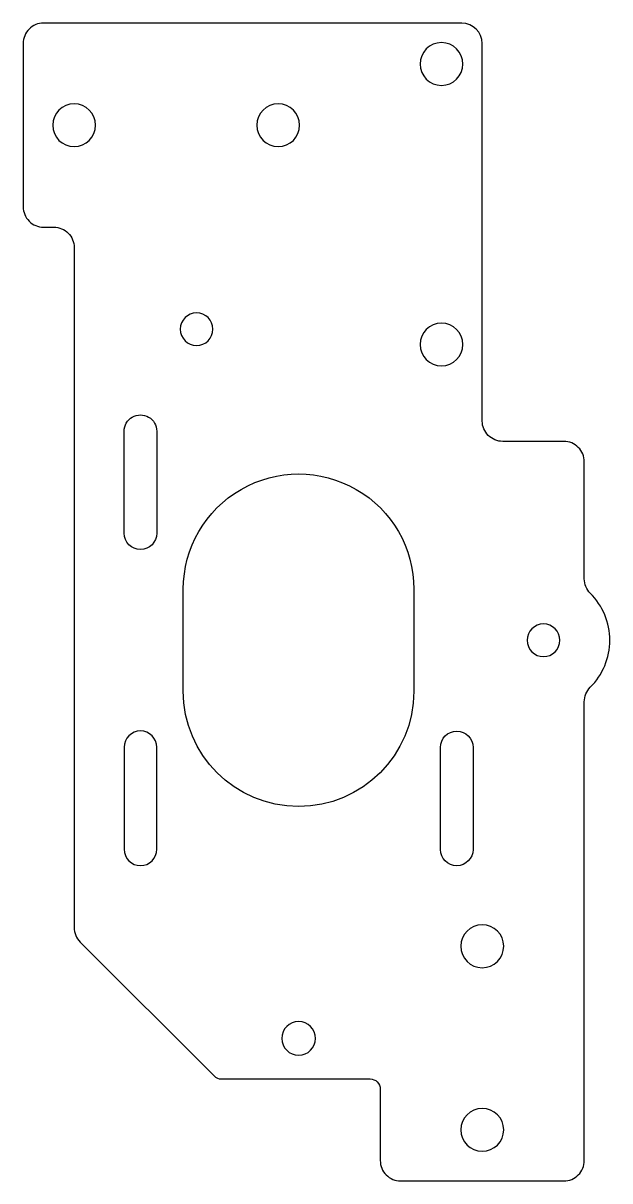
# Model space of a CAD drawing. Header units: millimetres. Extents: x 869 to 927, y 213 to 327.
import ezdxf

# ---------------------------------------------------------------- set-up
doc = ezdxf.new("R2010")
doc.units = ezdxf.units.MM
doc.layers.get('0').update_dxf_attribs({"linetype": 'CONTINUOUS'})

msp = doc.modelspace()

# ---------------------------------------------------------------- linework, layer by layer
for points in [[(888.03, 223.56, 0.198912), (888.74, 223.26), (903.32, 223.26, -0.414214), (904.32, 222.26), (904.32, 215.26, 0.414214), (906.32, 213.26), (922.32, 213.26, 0.414214), (924.32, 215.26), (924.32, 260.24, -0.199362), (924.91, 261.66, 0.415227), (924.91, 270.87, -0.199362), (924.32, 272.29), (924.32, 283.76, 0.414214), (922.32, 285.76), (916.32, 285.76, -0.414214), (914.32, 287.76), (914.32, 324.76, 0.414212), (912.32, 326.76), (874.32, 326.77), (871.32, 326.77, 0.414214), (869.32, 324.77), (869.32, 308.77, 0.414214), (871.32, 306.77), (872.32, 306.77, -0.414215), (874.32, 304.76), (874.32, 238.09, 0.198913), (874.91, 236.68)], [(879.22, 276.76), (879.22, 286.76, -1.000005), (882.42, 286.76), (882.42, 276.76, -1)], [(907.62, 271.26), (907.62, 261.26, -1), (885.02, 261.27), (885.02, 271.27, -1)], [(882.42, 255.77, 1), (879.22, 255.77), (879.22, 245.77, 1), (882.42, 245.77)], [(910.22, 245.76), (910.22, 255.76, -1), (913.42, 255.76), (913.42, 245.76, -1)]]:
    msp.add_lwpolyline(points, format="xyb", close=True)
at = {"extrusion": (-6.46235e-27, 0, -1)}
for centre in [(-910.32, 322.76, 0), (-874.32, 316.76, 0), (-894.32, 316.76, 0), (-910.32, 295.26, 0), (-914.32, 236.26, 0), (-914.32, 218.26)]:
    msp.add_circle(centre, 2.1, dxfattribs=at)
at = {"extrusion": (2.97069e-16, 5.0822e-21, -1)}
for centre in [(-886.32, 296.76, 0), (-920.32, 266.26, 0)]:
    msp.add_circle(centre, 1.6, dxfattribs=at)
at = {"extrusion": (-2.97268e-25, -3.47284e-20, -1)}
msp.add_circle((-896.32, 227.23, 0), 1.65, dxfattribs=at)

doc.saveas('drawing.dxf')
